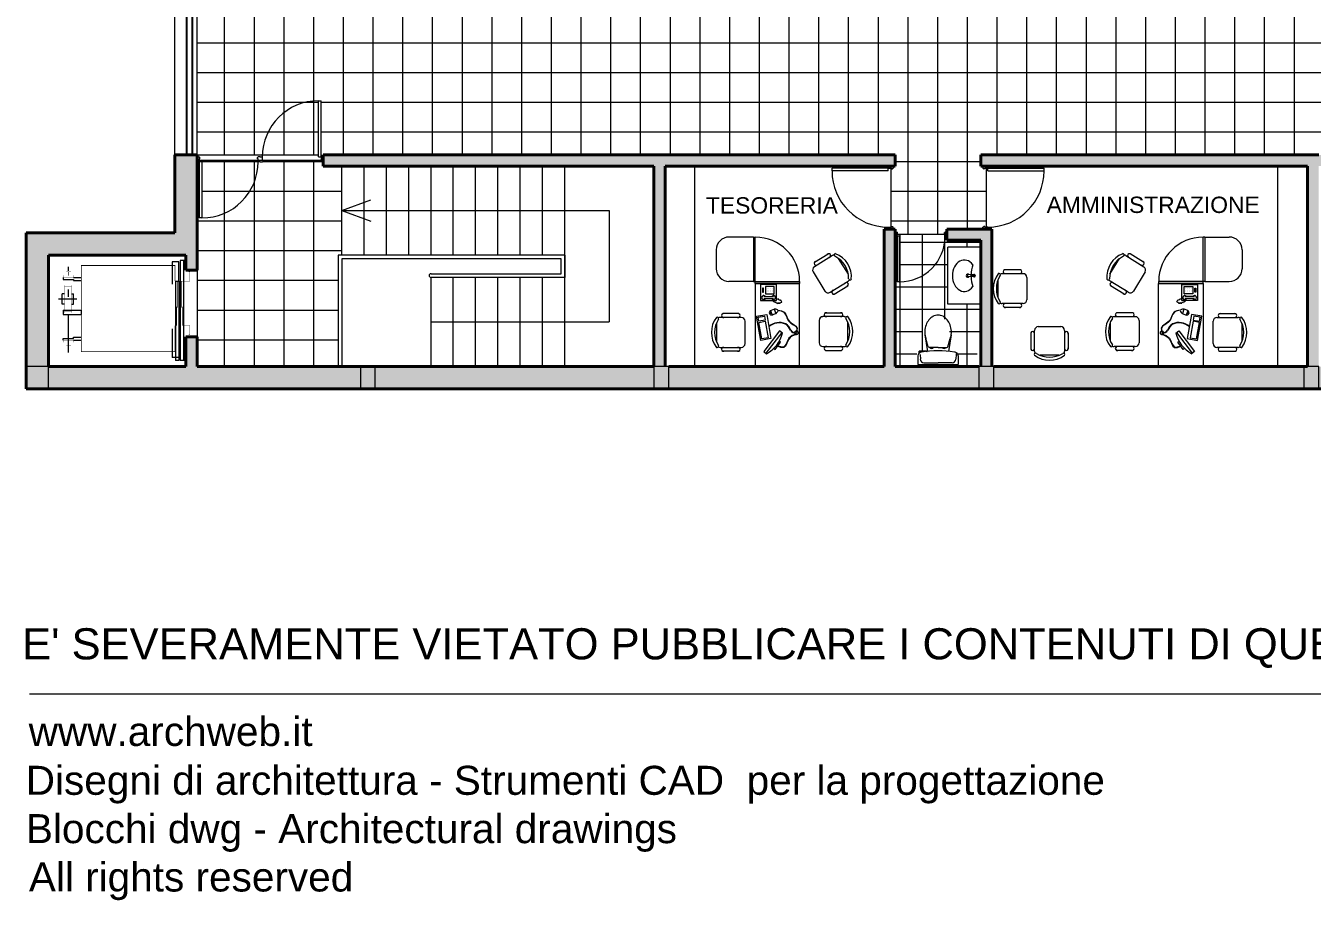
# Model space of a CAD drawing. Header units: millimetres. Extents: x 302.6 to 349.1, y 166.4 to 192.5.
# Drawn here: x 302.72 to 320.04, y 166.41 to 178.19 of the extents above; entities that cross this region are included whole.
import ezdxf

# ---------------------------------------------------------------- set-up
doc = ezdxf.new("R2010")
doc.units = ezdxf.units.MM
doc.linetypes.add('TRATTO-PUNTO', pattern=[1, 0.5, -0.25, 0, -0.25])
for name, color, linetype, lineweight in [('ARREDI attrezzature - furniture', 175, 'Continuous', 9), ('MURATURA sezioni - section wall', 7, 'Continuous', 40), ('PAVIMENTAZIONE - flooring', 250, 'Continuous', 5), ('PILASTRI struttura - structure', 7, 'Continuous', 13), ('PORTE  - doors', 252, 'Continuous', 5), ('PROIEZIONI - projections', 145, 'Continuous', 13), ('PROIEZIONI finissime - fine lines', 251, 'Continuous', 9), ('www.archweb.it - All rights reserved', 2, 'Continuous', 5)]:
    doc.layers.add(name, color=color, linetype=linetype, lineweight=lineweight)
for name, color, linetype in [('MURATURA tratteggi - hatch wall', 253, 'Continuous'), ('SCRITTE - txt', 252, 'Continuous'), ('VETRATE sezioni - windows sections', 171, 'Continuous')]:
    doc.layers.add(name, color=color, linetype=linetype)
doc.styles.get("Standard").update_dxf_attribs({"font": 'arial.ttf'})
pattern_1 = [(90, (94.9972, 11.9578), (-0.4, 2e-17), []), (180, (94.9972, 11.9578), (-5e-17, -0.4), [])]

msp = doc.modelspace()

# ---------------------------------------------------------------- hatches: boundary and pattern name
at = {"layer": 'MURATURA tratteggi - hatch wall'}
h = msp.add_hatch(color=256, dxfattribs=at)
h.dxf.hatch_style = 1
h.paths.add_polyline_path([(303.026, 186.835), (302.726, 186.835), (302.726, 178.747), (303.026, 178.747), (303.026, 179.797), (304.576, 179.797), (304.576, 179.947), (303.026, 179.947), (303.026, 181.947), (306.226, 181.947), (306.226, 182.097), (303.026, 182.097)])
h.paths.add_polyline_path([(304.376, 187.135), (303.026, 187.135), (303.026, 186.835), (304.376, 186.835)])
h.paths.add_polyline_path([(307.226, 187.135), (305.876, 187.135), (305.876, 186.835), (307.226, 186.835)])
h.paths.add_polyline_path([(308.539, 187.135), (307.426, 187.135), (307.426, 186.835), (308.539, 186.835)])
h.paths.add_polyline_path([(307.376, 186.835), (307.226, 186.835), (307.226, 178.747), (307.376, 178.747)])
h.paths.add_polyline_path([(314.576, 182.097), (311.351, 182.097), (311.351, 186.835), (311.201, 186.835), (311.201, 182.097), (308.376, 182.097), (308.376, 181.947), (311.201, 181.947), (311.201, 179.947), (309.651, 179.947), (309.651, 179.797), (311.201, 179.797), (311.201, 178.747), (311.351, 178.747), (311.351, 179.797), (312.901, 179.797), (312.901, 179.947), (311.351, 179.947), (311.351, 181.947), (314.576, 181.947)])
h.paths.add_polyline_path([(306.226, 178.597), (304.576, 178.597), (304.576, 179.097), (304.426, 179.097), (304.426, 178.597), (303.026, 178.597), (303.026, 178.447), (306.226, 178.447)])
h.paths.add_polyline_path([(305.026, 176.447), (304.726, 176.447), (304.726, 175.397), (302.726, 175.397), (302.726, 173.597), (303.026, 173.597), (303.026, 175.097), (304.876, 175.097), (304.876, 174.897), (305.026, 174.897), (305.026, 175.097)])
h.paths.add_polyline_path([(307.226, 173.597), (305.026, 173.597), (305.026, 173.997), (304.876, 173.997), (304.876, 173.597), (303.026, 173.597), (303.026, 173.297), (307.226, 173.297)])
h.paths.add_polyline_path([(314.426, 176.447), (306.726, 176.447), (306.726, 176.297), (311.176, 176.297), (311.176, 173.597), (311.326, 173.597), (311.326, 176.297), (314.426, 176.297)])
h.paths.add_polyline_path([(320.286, 176.447), (320.126, 176.447), (315.576, 176.447), (315.576, 176.297), (319.976, 176.297), (319.976, 173.597), (320.126, 173.597), (320.126, 176.297), (320.286, 176.297)])
h.paths.add_polyline_path([(325.18, 176.447), (321.286, 176.447), (321.286, 176.297), (323.876, 176.297), (323.876, 173.597), (324.076, 173.597), (324.076, 176.297), (325.18, 176.297)])
h.paths.add_polyline_path([(311.176, 173.597), (307.426, 173.597), (307.426, 173.297), (311.176, 173.297)])
h.paths.add_polyline_path([(315.551, 173.597), (314.426, 173.597), (314.426, 175.297), (314.426, 175.447), (314.276, 175.447), (314.276, 173.597), (311.376, 173.597), (311.376, 173.297), (315.551, 173.297)])
h.paths.add_polyline_path([(315.726, 175.447), (315.12, 175.447), (315.12, 175.297), (315.576, 175.297), (315.576, 173.597), (315.726, 173.597)])
h.paths.add_polyline_path([(319.926, 173.597), (315.751, 173.597), (315.751, 173.297), (319.926, 173.297)])
h.paths.add_polyline_path([(323.876, 173.597), (320.126, 173.597), (320.126, 173.297), (323.876, 173.297)])
h.paths.add_polyline_path([(327.676, 173.597), (324.076, 173.597), (324.076, 173.297), (327.676, 173.297)])
h.paths.add_polyline_path([(331.626, 173.597), (327.876, 173.597), (327.876, 173.297), (331.626, 173.297)])
h.paths.add_polyline_path([(336.001, 173.597), (331.826, 173.597), (331.826, 173.297), (336.001, 173.297)])
h.paths.add_polyline_path([(340.376, 173.597), (336.201, 173.597), (336.201, 173.297), (340.376, 173.297)])
h.paths.add_polyline_path([(339.225, 176.447), (332.978, 176.447), (332.978, 176.297), (336.026, 176.297), (336.026, 173.597), (336.176, 173.597), (336.176, 176.297), (339.225, 176.297)])
h.paths.add_polyline_path([(331.776, 176.447), (331.163, 176.447), (331.163, 176.297), (331.626, 176.297), (331.626, 175.447), (331.626, 173.597), (331.776, 173.597), (331.776, 175.297), (333.628, 175.297), (333.628, 175.447), (331.776, 175.447)])
h.paths.add_polyline_path([(311.176, 187.135), (310.039, 187.135), (310.039, 186.835), (311.176, 186.835)])
h.paths.add_polyline_path([(312.714, 187.135), (311.376, 187.135), (311.376, 186.835), (312.714, 186.835)])
h.paths.add_polyline_path([(315.551, 187.135), (314.214, 187.135), (314.214, 186.835), (315.551, 186.835)])
h.paths.add_polyline_path([(317.089, 187.135), (315.751, 187.135), (315.751, 186.835), (317.089, 186.835)])
h.paths.add_polyline_path([(319.926, 187.135), (318.589, 187.135), (318.589, 186.835), (319.926, 186.835)])
h.paths.add_polyline_path([(321.264, 187.135), (320.126, 187.135), (320.126, 186.835), (321.264, 186.835)])
h.paths.add_polyline_path([(323.876, 187.135), (322.764, 187.135), (322.764, 186.835), (323.876, 186.835)])
h.paths.add_polyline_path([(325.126, 187.135), (324.076, 187.135), (324.076, 186.835), (325.126, 186.835)])
h.paths.add_polyline_path([(327.676, 187.135), (326.626, 187.135), (326.626, 186.835), (327.676, 186.835)])
h.paths.add_polyline_path([(329.001, 187.135), (327.876, 187.135), (327.876, 186.835), (329.001, 186.835)])
h.paths.add_polyline_path([(336.001, 187.135), (334.664, 187.135), (334.664, 186.835), (336.001, 186.835)])
h.paths.add_polyline_path([(331.626, 187.135), (330.501, 187.135), (330.501, 186.835), (331.626, 186.835)])
h.paths.add_polyline_path([(333.164, 187.135), (331.826, 187.135), (331.826, 186.835), (333.164, 186.835)])
h.paths.add_polyline_path([(337.539, 187.135), (336.201, 187.135), (336.201, 186.835), (337.539, 186.835)])
h.paths.add_polyline_path([(340.376, 187.135), (339.039, 187.135), (339.039, 186.835), (340.376, 186.835)])
h.paths.add_polyline_path([(341.701, 187.135), (340.576, 187.135), (340.576, 186.835), (341.701, 186.835)])
h.paths.add_polyline_path([(344.326, 187.135), (343.201, 187.135), (343.201, 186.835), (344.326, 186.835)])
h.paths.add_polyline_path([(348.726, 187.135), (344.526, 187.135), (344.526, 186.835), (348.726, 186.835)])
h.paths.add_polyline_path([(349.026, 186.835), (348.726, 186.835), (348.726, 178.747), (349.026, 178.747)])
h.paths.add_polyline_path([(348.726, 178.747), (346.726, 178.747), (346.726, 178.447), (348.726, 178.447)])
h.paths.add_polyline_path([(347.026, 176.447), (346.726, 176.447), (346.726, 174.897), (346.876, 174.897), (346.876, 175.097), (348.726, 175.097), (348.726, 173.597), (349.026, 173.597), (349.026, 175.397), (347.026, 175.397)])
h.paths.add_polyline_path([(348.726, 173.597), (346.876, 173.597), (346.876, 173.997), (346.726, 173.997), (346.726, 173.597), (344.526, 173.597), (344.526, 173.297), (348.726, 173.297)])
h.paths.add_polyline_path([(344.326, 173.597), (340.576, 173.597), (340.576, 173.297), (344.326, 173.297)])
h.paths.add_polyline_path([(340.576, 176.297), (345.026, 176.297), (345.026, 176.447), (340.426, 176.447), (340.426, 175.447), (338.575, 175.447), (338.575, 175.297), (340.426, 175.297), (340.426, 173.597), (340.576, 173.597)])
h.paths.add_polyline_path([(311.176, 178.597), (309.801, 178.597), (309.801, 179.097), (309.651, 179.097), (309.651, 178.597), (308.426, 178.597), (308.426, 178.447), (311.176, 178.447)])
h.paths.add_polyline_path([(314.551, 178.597), (312.901, 178.597), (312.901, 179.097), (312.751, 179.097), (312.751, 178.597), (311.376, 178.597), (311.376, 178.447), (314.551, 178.447)])
h.paths.add_polyline_path([(315.726, 186.835), (315.576, 186.835), (315.576, 178.747), (315.726, 178.747)])
h.paths.add_polyline_path([(322.926, 182.097), (320.101, 182.097), (320.101, 186.835), (319.951, 186.835), (319.951, 182.097), (316.726, 182.097), (316.726, 181.947), (319.951, 181.947), (319.951, 179.947), (318.401, 179.947), (318.401, 179.797), (319.951, 179.797), (319.951, 178.747), (320.101, 178.747), (320.101, 179.797), (321.651, 179.797), (321.651, 179.947), (320.101, 179.947), (320.101, 181.947), (322.926, 181.947)])
h.paths.add_polyline_path([(319.926, 178.597), (318.551, 178.597), (318.551, 179.097), (318.401, 179.097), (318.401, 178.597), (316.751, 178.597), (316.751, 178.447), (319.926, 178.447)])
h.paths.add_polyline_path([(322.876, 178.597), (321.651, 178.597), (321.651, 179.097), (321.501, 179.097), (321.501, 178.597), (320.126, 178.597), (320.126, 178.447), (322.876, 178.447)])
h.paths.add_polyline_path([(324.076, 186.835), (323.926, 186.835), (323.926, 178.747), (324.076, 178.747)])
h.paths.add_polyline_path([(337.375, 175.697), (337.325, 175.697), (337.325, 175.447), (336.176, 175.447), (336.176, 175.397), (337.375, 175.397)], flags=17)
h.paths.add_polyline_path([(337.375, 174.797), (337.325, 174.797), (337.325, 174.547), (336.176, 174.547), (336.176, 174.497), (337.375, 174.497)], flags=17)
h.paths.add_polyline_path([(337.376, 173.897), (337.326, 173.897), (337.326, 173.597), (337.376, 173.597)], flags=17)
h.paths.add_polyline_path([(336.026, 175.447), (334.878, 175.447), (334.878, 175.697), (334.828, 175.697), (334.828, 175.397), (336.026, 175.397)], flags=17)
h.paths.add_polyline_path([(336.026, 174.547), (334.878, 174.547), (334.878, 174.797), (334.828, 174.797), (334.828, 174.497), (336.026, 174.497)], flags=17)
h.paths.add_polyline_path([(334.876, 173.897), (334.826, 173.897), (334.826, 173.597), (334.876, 173.597)], flags=17)
h = msp.add_hatch(color=8, dxfattribs=at)
h.dxf.hatch_style = 1
h.paths.add_polyline_path([(349.026, 173.297), (348.726, 173.297), (348.726, 173.597), (349.026, 173.597)], flags=17)
h.paths.add_polyline_path([(349.026, 173.297), (348.726, 173.297), (348.726, 173.597), (349.026, 173.597)], flags=17)
h.paths.add_polyline_path([(348.726, 186.835), (349.026, 186.835), (349.026, 187.135), (348.726, 187.135)])
h.paths.add_polyline_path([(344.326, 173.297), (344.526, 173.297), (344.526, 173.597), (344.326, 173.597)], flags=17)
h.paths.add_polyline_path([(344.326, 173.297), (344.526, 173.297), (344.526, 173.597), (344.326, 173.597)], flags=17)
h.paths.add_polyline_path([(348.726, 173.297), (349.026, 173.297), (349.026, 173.597), (348.726, 173.597)], flags=17)
h.paths.add_polyline_path([(348.726, 173.297), (349.026, 173.297), (349.026, 173.597), (348.726, 173.597)], flags=17)
h.paths.add_polyline_path([(302.726, 173.297), (303.026, 173.297), (303.026, 173.597), (302.726, 173.597)], flags=17)
h.paths.add_polyline_path([(302.726, 173.297), (303.026, 173.297), (303.026, 173.597), (302.726, 173.597)], flags=17)
h.paths.add_polyline_path([(307.226, 173.297), (307.426, 173.297), (307.426, 173.597), (307.226, 173.597)], flags=17)
h.paths.add_polyline_path([(307.226, 173.297), (307.426, 173.297), (307.426, 173.597), (307.226, 173.597)], flags=17)
h.paths.add_polyline_path([(311.176, 173.297), (311.376, 173.297), (311.376, 173.597), (311.176, 173.597)], flags=17)
h.paths.add_polyline_path([(315.551, 173.297), (315.751, 173.297), (315.751, 173.597), (315.551, 173.597)])
h.paths.add_polyline_path([(311.176, 173.297), (311.376, 173.297), (311.376, 173.597), (311.176, 173.597)], flags=17)
h.paths.add_polyline_path([(319.926, 173.297), (320.126, 173.297), (320.126, 173.597), (319.926, 173.597)])
h.paths.add_polyline_path([(324.076, 173.297), (323.876, 173.297), (323.876, 173.597), (324.076, 173.597)])
h.paths.add_polyline_path([(336.201, 173.297), (336.001, 173.297), (336.001, 173.597), (336.201, 173.597)])
h.paths.add_polyline_path([(340.576, 173.297), (340.376, 173.297), (340.376, 173.597), (340.576, 173.597)])
h.paths.add_polyline_path([(331.826, 173.297), (331.626, 173.297), (331.626, 173.597), (331.826, 173.597)])
h.paths.add_polyline_path([(327.676, 173.297), (327.876, 173.297), (327.876, 173.597), (327.676, 173.597)])
h.paths.add_polyline_path([(324.076, 186.835), (323.876, 186.835), (323.876, 187.135), (324.076, 187.135)])
h.paths.add_polyline_path([(320.126, 186.835), (319.926, 186.835), (319.926, 187.135), (320.126, 187.135)])
h.paths.add_polyline_path([(324.076, 178.447), (323.876, 178.447), (323.876, 178.747), (324.076, 178.747)])
h.paths.add_polyline_path([(320.126, 178.447), (319.926, 178.447), (319.926, 178.747), (320.126, 178.747)])
h.paths.add_polyline_path([(315.751, 186.835), (315.551, 186.835), (315.551, 187.135), (315.751, 187.135)])
h.paths.add_polyline_path([(315.751, 178.447), (315.551, 178.447), (315.551, 178.747), (315.751, 178.747)])
h.paths.add_polyline_path([(303.026, 186.835), (302.726, 186.835), (302.726, 187.135), (303.026, 187.135)])
h.paths.add_polyline_path([(303.026, 178.447), (302.726, 178.447), (302.726, 178.747), (303.026, 178.747)])
h.paths.add_polyline_path([(311.376, 186.835), (311.176, 186.835), (311.176, 187.135), (311.376, 187.135)])
h.paths.add_polyline_path([(307.426, 186.835), (307.226, 186.835), (307.226, 187.135), (307.426, 187.135)])
h.paths.add_polyline_path([(311.376, 178.447), (311.176, 178.447), (311.176, 178.747), (311.376, 178.747)])
h.paths.add_polyline_path([(307.426, 178.447), (307.226, 178.447), (307.226, 178.747), (307.426, 178.747)])
h.paths.add_polyline_path([(327.676, 186.835), (327.876, 186.835), (327.876, 187.135), (327.676, 187.135)])
h.paths.add_polyline_path([(331.626, 186.835), (331.826, 186.835), (331.826, 187.135), (331.626, 187.135)])
h.paths.add_polyline_path([(327.676, 178.447), (327.876, 178.447), (327.876, 178.747), (327.676, 178.747)])
h.paths.add_polyline_path([(331.626, 178.447), (331.826, 178.447), (331.826, 178.747), (331.626, 178.747)])
h.paths.add_polyline_path([(336.001, 186.835), (336.201, 186.835), (336.201, 187.135), (336.001, 187.135)])
h.paths.add_polyline_path([(336.001, 178.447), (336.201, 178.447), (336.201, 178.747), (336.001, 178.747)])
h.paths.add_polyline_path([(348.726, 178.447), (349.026, 178.447), (349.026, 178.747), (348.726, 178.747)])
h.paths.add_polyline_path([(340.376, 186.835), (340.576, 186.835), (340.576, 187.135), (340.376, 187.135)])
h.paths.add_polyline_path([(344.326, 186.835), (344.526, 186.835), (344.526, 187.135), (344.326, 187.135)])
h.paths.add_polyline_path([(340.376, 178.447), (340.576, 178.447), (340.576, 178.747), (340.376, 178.747)])
h.paths.add_polyline_path([(344.326, 178.447), (344.526, 178.447), (344.526, 178.747), (344.326, 178.747)])
h = msp.add_hatch(color=8, dxfattribs=at)
h.dxf.hatch_style = 1
h.paths.add_polyline_path([(344.326, 173.297), (344.526, 173.297), (344.526, 173.597), (344.326, 173.597)])
h.paths.add_polyline_path([(349.026, 173.297), (348.726, 173.297), (348.726, 173.597), (349.026, 173.597)])
h.paths.add_polyline_path([(307.226, 173.297), (307.426, 173.297), (307.426, 173.597), (307.226, 173.597)])
h.paths.add_polyline_path([(311.176, 173.297), (311.376, 173.297), (311.376, 173.597), (311.176, 173.597)])
h.paths.add_polyline_path([(302.726, 173.297), (303.026, 173.297), (303.026, 173.597), (302.726, 173.597)])
at = {"layer": 'PAVIMENTAZIONE - flooring'}
h = msp.add_hatch(dxfattribs=at)
h.set_pattern_fill('_USER', color=256, scale=0.4, angle=90, style=0, double=1, pattern_type=0)
h.set_pattern_definition(pattern_1)
h.paths.add_polyline_path([(323.949, 178.447), (305.026, 178.447), (305.026, 176.447), (305.905, 176.447, -0.403471), (306.66, 177.175), (306.698, 177.175), (306.698, 176.447), (323.949, 176.447)])
h.paths.add_polyline_path([(306.66, 177.175, 0.403471), (305.905, 176.447), (306.66, 176.447)], flags=17)
h = msp.add_hatch(dxfattribs=at)
h.set_pattern_fill('_USER', color=256, scale=0.4, angle=90, style=0, double=1, pattern_type=0)
h.set_pattern_definition(pattern_1)
h.paths.add_polyline_path([(305.848, 176.354), (305.848, 176.372), (305.055, 176.372), (305.055, 176.354), (305.092, 176.354), (305.092, 175.598, 0.414214)])
h.paths.add_polyline_path([(306.976, 176.297), (306.726, 176.297), (306.726, 176.354), (306.698, 176.354), (306.689, 176.363), (306.689, 176.372), (305.914, 176.372), (305.914, 176.363), (305.905, 176.354), (305.876, 176.354), (305.848, 176.354, -0.414214), (305.092, 175.598), (305.055, 175.598), (305.055, 176.354), (305.026, 176.354), (305.026, 175.097), (305.026, 174.897), (305.026, 173.997), (305.026, 173.597), (306.926, 173.597), (306.926, 175.097), (306.976, 175.097)])
h = msp.add_hatch(dxfattribs=at)
h.set_pattern_fill('_USER', color=256, scale=0.4, angle=90, style=0, double=1, pattern_type=0)
h.set_pattern_definition(pattern_1)
h.paths.add_polyline_path([(315.647, 176.269), (315.63, 176.269), (315.63, 176.26), (315.616, 176.26), (315.606, 176.269), (315.606, 176.297), (315.576, 176.297), (315.576, 176.447), (314.426, 176.447), (314.426, 176.297), (314.396, 176.297), (314.396, 176.269), (314.387, 176.26), (314.373, 176.26), (314.373, 176.269), (314.365, 176.269), (314.365, 175.476), (314.373, 175.476), (314.373, 175.485), (314.387, 175.485), (314.396, 175.476), (314.396, 175.447), (314.426, 175.447), (314.426, 175.408), (314.45, 175.408), (314.457, 175.401), (314.457, 175.389), (314.45, 175.389), (314.45, 175.38), (315.097, 175.38), (315.097, 175.389), (315.09, 175.389), (315.09, 175.401), (315.097, 175.408), (315.12, 175.408), (315.12, 175.447), (315.606, 175.447), (315.606, 175.476), (315.616, 175.485), (315.63, 175.485), (315.63, 175.476), (315.647, 175.476)])
h = msp.add_hatch(dxfattribs=at)
h.set_pattern_fill('_USER', color=256, scale=0.3, angle=90, style=0, double=1, pattern_type=0)
h.set_pattern_definition([(270, (295.59227, 275.76974), (0.3, -2e-17), []), (7e-15, (295.59227, 275.76974), (4e-17, 0.3), [])])
h.paths.add_polyline_path([(314.426, 173.597), (315.526, 173.597), (315.526, 173.947), (315.576, 173.947), (315.576, 174.437), (315.133, 174.437), (315.133, 175.203), (315.576, 175.203), (315.576, 175.297), (315.12, 175.297), (315.12, 175.354), (315.097, 175.354, -0.414214), (314.48, 174.737), (314.45, 174.737), (314.45, 175.354), (314.426, 175.354), (314.426, 175.297)])
h.paths.add_polyline_path([(314.909, 174.273, -0.114706), (314.976, 174.288, -0.114706), (315.044, 174.273, -0.110468), (315.099, 174.225, -0.091357), (315.137, 174.157, -0.083251), (315.156, 174.073, -0.069464), (315.149, 174.004), (315.118, 173.801, -0.013532), (315.196, 173.791, -0.414361), (315.249, 173.739), (315.249, 173.623), (314.704, 173.623), (314.704, 173.739, -0.294145), (314.735, 173.787), (314.723, 173.787), (314.723, 173.803), (314.819, 173.803, 0.026908), (314.824, 173.801, -0.001904), (314.835, 173.802), (314.805, 173.997, -0.077173), (314.796, 174.073, -0.083251), (314.815, 174.157, -0.091357), (314.854, 174.225, -0.110468)], flags=16)
h.paths.add_polyline_path([(315.107, 173.862, 0.000145), (315.107, 173.862, 7656.146093), (315.107, 173.862, 0.000055), (315.107, 173.862, 0.000181), (315.107, 173.862, 4010.365613)], flags=0)
h.paths.add_polyline_path([(314.858, 173.853), (314.976, 173.853), (315.081, 173.853, -0.611278), (315.032, 173.853), (314.976, 173.853), (314.916, 173.853, -0.611278), (314.867, 173.853), (314.858, 173.853, -0.298545), (314.845, 173.862, 0.298545)], flags=0)
h.paths.add_polyline_path([(314.48, 174.737, 0.414214), (315.097, 175.354), (315.097, 175.38), (314.45, 175.38), (314.45, 175.354), (314.48, 175.354)])

# ---------------------------------------------------------------- linework, layer by layer
at = {"layer": 'ARREDI attrezzature - furniture', "linetype": 'Continuous', "ltscale": 0.8}
for p, q in [((311.726, 173.597), (311.726, 176.297)), ((319.576, 173.597), (319.576, 176.297)), ((312.515, 175.34), (312.187, 175.34)), ((312.515, 175.34), (312.515, 174.743)), ((312.515, 175.34), (312.541, 175.34)), ((312.541, 174.743), (312.541, 175.34)), ((318.569, 174.743), (318.569, 175.34)), ((318.594, 175.34), (318.569, 175.34)), ((318.594, 175.34), (318.922, 175.34)), ((318.594, 175.34), (318.594, 174.743)), ((312.016, 175.17), (312.016, 174.914)), ((313.34, 175.003), (313.523, 175.116)), ((317.769, 175.003), (317.587, 175.116)), ((319.093, 175.17), (319.093, 174.914)), ((313.58, 175.091), (313.336, 174.941)), ((313.794, 174.839), (313.663, 175.052)), ((317.315, 174.839), (317.446, 175.052)), ((317.529, 175.091), (317.773, 174.941)), ((313.32, 174.872), (313.478, 174.614)), ((315.811, 174.521), (315.811, 174.771)), ((315.861, 174.848), (316.147, 174.848)), ((316.111, 174.899), (315.897, 174.899)), ((316.198, 174.797), (316.198, 174.495)), ((317.789, 174.872), (317.631, 174.614)), ((312.515, 174.743), (312.187, 174.743)), ((312.515, 174.743), (312.541, 174.743)), ((312.541, 174.743), (313.138, 174.743)), ((312.541, 174.717), (312.541, 174.743)), ((312.541, 174.717), (313.138, 174.717)), ((313.138, 174.717), (312.541, 174.717)), ((312.541, 174.717), (312.541, 173.597)), ((312.826, 174.703), (312.613, 174.703)), ((312.613, 174.703), (312.613, 174.488)), ((312.65, 174.651), (312.637, 174.651)), ((312.637, 174.651), (312.637, 174.598)), ((312.637, 174.598), (312.65, 174.598)), ((312.65, 174.598), (312.65, 174.651)), ((312.793, 174.676), (312.678, 174.676)), ((312.678, 174.676), (312.678, 174.577)), ((312.678, 174.577), (312.793, 174.577)), ((312.699, 174.651), (312.699, 174.651)), ((312.699, 174.626), (312.699, 174.626)), ((312.699, 174.602), (312.699, 174.602)), ((312.724, 174.651), (312.724, 174.651)), ((312.724, 174.626), (312.724, 174.626)), ((312.724, 174.602), (312.724, 174.602)), ((312.748, 174.651), (312.748, 174.651)), ((312.748, 174.626), (312.748, 174.626)), ((312.748, 174.602), (312.748, 174.602)), ((312.773, 174.651), (312.773, 174.651)), ((312.773, 174.626), (312.773, 174.626)), ((312.773, 174.602), (312.773, 174.602)), ((312.793, 174.577), (312.793, 174.676)), ((312.826, 174.488), (312.826, 174.703)), ((313.138, 174.743), (313.138, 174.717)), ((313.138, 173.597), (313.138, 174.717)), ((313.548, 174.597), (313.791, 174.747)), ((313.604, 174.573), (313.787, 174.685)), ((317.562, 174.597), (317.318, 174.747)), ((317.505, 174.573), (317.322, 174.685)), ((318.569, 174.743), (317.971, 174.743)), ((317.971, 174.743), (317.971, 174.717)), ((318.569, 174.717), (317.971, 174.717)), ((317.971, 174.717), (318.569, 174.717)), ((317.971, 173.597), (317.971, 174.717)), ((318.283, 174.488), (318.283, 174.703)), ((318.283, 174.703), (318.496, 174.703)), ((318.316, 174.577), (318.316, 174.676)), ((318.316, 174.676), (318.431, 174.676)), ((318.431, 174.577), (318.316, 174.577)), ((318.336, 174.651), (318.336, 174.651)), ((318.336, 174.626), (318.336, 174.626)), ((318.336, 174.602), (318.336, 174.602)), ((318.361, 174.651), (318.361, 174.651)), ((318.361, 174.626), (318.361, 174.626)), ((318.361, 174.602), (318.361, 174.602)), ((318.386, 174.651), (318.386, 174.651)), ((318.386, 174.626), (318.386, 174.626)), ((318.386, 174.602), (318.386, 174.602)), ((318.41, 174.651), (318.41, 174.651)), ((318.41, 174.626), (318.41, 174.626)), ((318.41, 174.602), (318.41, 174.602)), ((318.431, 174.676), (318.431, 174.577)), ((318.459, 174.598), (318.459, 174.651)), ((318.459, 174.651), (318.472, 174.651)), ((318.472, 174.598), (318.459, 174.598)), ((318.472, 174.651), (318.472, 174.598)), ((318.496, 174.703), (318.496, 174.488)), ((318.594, 174.743), (318.569, 174.743)), ((318.569, 174.717), (318.569, 174.743)), ((318.569, 174.717), (318.569, 173.597)), ((318.594, 174.743), (318.922, 174.743)), ((312.613, 174.488), (312.826, 174.488)), ((312.654, 174.538), (312.786, 174.538)), ((312.654, 174.512), (312.786, 174.512)), ((312.778, 174.485), (312.784, 174.47)), ((312.789, 174.48), (312.794, 174.464)), ((312.799, 174.475), (312.805, 174.459)), ((312.81, 174.47), (312.815, 174.454)), ((312.812, 174.516), (312.841, 174.506)), ((312.82, 174.464), (312.826, 174.449)), ((312.831, 174.459), (312.836, 174.443)), ((312.841, 174.459), (312.847, 174.443)), ((312.847, 174.512), (312.852, 174.496)), ((312.852, 174.459), (312.857, 174.443)), ((312.857, 174.506), (312.862, 174.491)), ((312.862, 174.459), (312.868, 174.443)), ((312.868, 174.501), (312.873, 174.485)), ((312.873, 174.464), (312.878, 174.449)), ((312.878, 174.496), (312.883, 174.48)), ((312.883, 174.47), (312.889, 174.454)), ((312.891, 174.482), (312.896, 174.466)), ((316.147, 174.444), (315.861, 174.444)), ((318.218, 174.482), (318.213, 174.466)), ((318.226, 174.47), (318.22, 174.454)), ((318.231, 174.496), (318.226, 174.48)), ((318.236, 174.464), (318.231, 174.449)), ((318.241, 174.501), (318.236, 174.485)), ((318.247, 174.459), (318.241, 174.443)), ((318.252, 174.506), (318.247, 174.491)), ((318.257, 174.459), (318.252, 174.443)), ((318.262, 174.512), (318.257, 174.496)), ((318.268, 174.459), (318.262, 174.443)), ((318.298, 174.516), (318.268, 174.506)), ((318.278, 174.459), (318.273, 174.443)), ((318.496, 174.488), (318.283, 174.488)), ((318.289, 174.464), (318.283, 174.449)), ((318.299, 174.47), (318.294, 174.454)), ((318.31, 174.475), (318.304, 174.459)), ((318.32, 174.48), (318.315, 174.464)), ((318.455, 174.538), (318.323, 174.538)), ((318.455, 174.512), (318.323, 174.512)), ((318.331, 174.485), (318.325, 174.47)), ((312.353, 174.259), (312.068, 174.259)), ((312.318, 174.309), (312.103, 174.309)), ((312.558, 174.274), (312.695, 174.298)), ((312.615, 173.949), (312.558, 174.274)), ((312.578, 174.26), (312.663, 174.275)), ((312.587, 174.208), (312.578, 174.26)), ((312.663, 174.275), (312.672, 174.223)), ((312.695, 174.298), (312.752, 173.973)), ((312.745, 174.352), (312.794, 174.37)), ((312.745, 174.352), (312.768, 174.291)), ((312.816, 174.309), (312.768, 174.291)), ((312.797, 174.371), (312.819, 174.31)), ((313.738, 174.269), (313.452, 174.269)), ((313.488, 174.32), (313.702, 174.32)), ((316.111, 174.394), (315.897, 174.394)), ((317.371, 174.269), (317.657, 174.269)), ((317.621, 174.32), (317.407, 174.32)), ((318.312, 174.371), (318.29, 174.31)), ((318.293, 174.309), (318.341, 174.291)), ((318.364, 174.352), (318.315, 174.37)), ((318.364, 174.352), (318.341, 174.291)), ((318.415, 174.298), (318.357, 173.973)), ((318.552, 174.274), (318.415, 174.298)), ((318.446, 174.275), (318.437, 174.223)), ((318.531, 174.26), (318.446, 174.275)), ((318.494, 173.949), (318.552, 174.274)), ((318.522, 174.208), (318.531, 174.26)), ((318.756, 174.259), (319.041, 174.259)), ((318.791, 174.309), (319.006, 174.309)), ((312.017, 174.182), (312.017, 173.932)), ((312.404, 173.905), (312.404, 174.208)), ((312.672, 174.223), (312.587, 174.208)), ((312.59, 174.191), (312.675, 174.206)), ((312.629, 173.969), (312.59, 174.191)), ((312.868, 174.077), (312.656, 173.799)), ((312.675, 174.206), (312.715, 173.984)), ((312.907, 174.048), (312.868, 174.077)), ((313.402, 174.218), (313.402, 173.916)), ((313.788, 173.942), (313.788, 174.192)), ((316.3, 173.798), (316.3, 174.084)), ((316.351, 174.134), (316.653, 174.134)), ((316.704, 174.084), (316.704, 173.798)), ((317.321, 173.942), (317.321, 174.192)), ((317.707, 174.218), (317.707, 173.916)), ((318.202, 174.048), (318.241, 174.077)), ((318.241, 174.077), (318.453, 173.799)), ((318.434, 174.206), (318.394, 173.984)), ((318.519, 174.191), (318.434, 174.206)), ((318.437, 174.223), (318.522, 174.208)), ((318.48, 173.969), (318.519, 174.191)), ((318.705, 173.905), (318.705, 174.208)), ((319.092, 174.182), (319.092, 173.932)), ((312.752, 173.973), (312.615, 173.949)), ((312.715, 173.984), (312.629, 173.969)), ((312.898, 174.055), (312.685, 173.777)), ((312.807, 173.826), (312.882, 173.924)), ((312.882, 173.924), (312.864, 173.938)), ((316.249, 174.048), (316.249, 173.834)), ((316.754, 174.048), (316.754, 173.834)), ((318.212, 174.055), (318.424, 173.777)), ((318.227, 173.924), (318.245, 173.938)), ((318.302, 173.826), (318.227, 173.924)), ((318.357, 173.973), (318.494, 173.949)), ((318.394, 173.984), (318.48, 173.969)), ((312.068, 173.855), (312.353, 173.855)), ((312.318, 173.804), (312.103, 173.804)), ((312.656, 173.799), (312.656, 173.799)), ((312.656, 173.799), (312.694, 173.77)), ((312.789, 173.84), (312.807, 173.826)), ((313.452, 173.865), (313.738, 173.865)), ((313.488, 173.815), (313.702, 173.815)), ((316.627, 173.748), (316.377, 173.748)), ((317.657, 173.865), (317.371, 173.865)), ((317.621, 173.815), (317.407, 173.815)), ((318.32, 173.84), (318.302, 173.826)), ((318.453, 173.799), (318.415, 173.77)), ((318.453, 173.799), (318.453, 173.799)), ((319.041, 173.855), (318.756, 173.855)), ((318.791, 173.804), (319.006, 173.804)), ((312.541, 173.597), (313.138, 173.597)), ((318.569, 173.597), (317.971, 173.597))]:
    msp.add_line(p, q, dxfattribs=at)
at = {"layer": 'ARREDI attrezzature - furniture'}
for p, q in [((315.133, 174.437), (315.133, 175.203)), ((315.576, 175.203), (315.133, 175.203)), ((315.485, 174.837), (315.401, 174.83)), ((315.484, 174.803), (315.401, 174.81)), ((315.576, 174.437), (315.133, 174.437)), ((314.729, 173.739), (314.729, 173.623)), ((314.76, 173.76), (314.763, 173.694)), ((315.243, 173.76), (315.24, 173.694)), ((315.274, 173.739), (315.274, 173.623)), ((314.729, 173.623), (315.274, 173.623)), ((314.812, 173.647), (315.001, 173.647)), ((315.19, 173.647), (315.001, 173.647))]:
    msp.add_line(p, q, dxfattribs=at)
at = {"layer": 'ARREDI attrezzature - furniture', "linetype": 'Continuous'}
for p, q in [((314.825, 174.025), (314.86, 173.8)), ((314.87, 173.862), (314.838, 173.976)), ((315.133, 173.862), (315.164, 173.976)), ((315.177, 174.025), (315.142, 173.799)), ((314.748, 173.787), (314.748, 173.803)), ((314.844, 173.803), (314.748, 173.803)), ((314.76, 173.787), (314.748, 173.787)), ((315.001, 173.853), (314.883, 173.853)), ((315.001, 173.853), (315.12, 173.853)), ((315.029, 173.808), (315.001, 173.808))]:
    msp.add_line(p, q, dxfattribs=at)
at = {"layer": 'ARREDI attrezzature - furniture'}
msp.add_lwpolyline([(315.47, 174.818), (315.444, 174.818), (315.444, 174.823), (315.47, 174.823)], dxfattribs=at)
for radius in [0.0153, 0.00893]:
    msp.add_circle((315.485, 174.82), radius, dxfattribs=at)
at = {"layer": 'ARREDI attrezzature - furniture', "linetype": 'Continuous', "ltscale": 0.8}
for centre, radius, start, end in [((312.187, 175.17), 0.171, 90, 180), ((312.541, 174.743), 0.597, 0, 90), ((318.569, 174.743), 0.597, 90, 180), ((318.922, 175.17), 0.171, 0, 90), ((313.529, 175.09), 0.0263, 285.3228, 137.8432), ((313.606, 175.048), 0.0504, 93.9986, 121.583), ((313.621, 175.099), 0.0184, 84.893, 243.6104), ((313.499, 174.804), 0.336, 354.7131, 68.4529), ((317.61, 174.804), 0.336, 111.5471, 185.2869), ((317.488, 175.099), 0.0184, 296.3896, 95.107), ((317.503, 175.048), 0.0504, 58.417, 86.0014), ((317.58, 175.09), 0.0263, 42.1568, 254.6772), ((313.363, 174.898), 0.0504, 121.583, 211.583), ((313.359, 174.986), 0.0263, 105.3228, 317.8432), ((313.468, 174.785), 0.33, 359.1588, 64.0073), ((317.641, 174.785), 0.33, 115.9927, 180.8412), ((317.75, 174.986), 0.0263, 222.1568, 74.6772), ((317.746, 174.898), 0.0504, 328.417, 58.417), ((312.187, 174.914), 0.171, 180, 270), ((313.765, 174.79), 0.0504, 301.583, 329.1675), ((313.817, 174.78), 0.0184, 179.5556, 338.2731), ((316.08, 174.646), 0.336, 143.1301, 216.8699), ((316.116, 174.646), 0.33, 147.5758, 212.4242), ((315.822, 174.833), 0.0184, 327.9726, 126.6901), ((315.861, 174.797), 0.0504, 90, 117.5844), ((315.904, 174.874), 0.0263, 73.7398, 286.2602), ((316.104, 174.874), 0.0263, 253.7398, 106.2602), ((316.147, 174.797), 0.0504, 0, 90), ((317.292, 174.78), 0.0184, 201.7269, 0.4444), ((317.344, 174.79), 0.0504, 210.8325, 238.417), ((318.922, 174.914), 0.171, 270, 0), ((313.521, 174.64), 0.0504, 211.583, 301.583), ((313.597, 174.598), 0.0263, 105.3228, 317.8432), ((313.768, 174.703), 0.0263, 285.3228, 137.8432), ((317.342, 174.703), 0.0263, 42.1568, 254.6772), ((317.512, 174.598), 0.0263, 222.1568, 74.6772), ((317.588, 174.64), 0.0504, 238.417, 328.417), ((312.654, 174.525), 0.0275, 28.4915, 331.5085), ((312.786, 174.525), 0.0275, 208.4915, 151.5085), ((315.822, 174.459), 0.0184, 233.3099, 32.0274), ((315.861, 174.495), 0.0504, 242.4156, 270), ((315.904, 174.419), 0.0263, 73.7398, 286.2602), ((316.104, 174.419), 0.0263, 253.7398, 106.2602), ((316.147, 174.495), 0.0504, 270, 0), ((318.323, 174.525), 0.0275, 28.4915, 331.5085), ((318.455, 174.525), 0.0275, 208.4915, 151.5085), ((312.286, 174.057), 0.336, 143.1301, 216.8699), ((312.323, 174.057), 0.33, 147.5758, 212.4242), ((312.028, 174.244), 0.0184, 327.9726, 126.6901), ((312.068, 174.208), 0.0504, 90, 117.5844), ((312.111, 174.284), 0.0263, 73.7398, 286.2602), ((312.31, 174.284), 0.0263, 253.7398, 106.2602), ((312.353, 174.208), 0.0504, 0, 90), ((312.763, 174.324), 0.0333, 122.6135, 277.5564), ((312.801, 174.351), 0.02, 89.6902, 110.085), ((312.8, 174.259), 0.112, 73.3926, 89.6902), ((312.809, 174.328), 0.02, 290.085, 310.4798), ((312.749, 174.398), 0.112, 310.4798, 326.7774), ((312.827, 174.348), 0.02, 326.7774, 73.3926), ((313.452, 174.218), 0.0504, 90, 180), ((313.495, 174.295), 0.0263, 73.7398, 286.2602), ((313.695, 174.295), 0.0263, 253.7398, 106.2602), ((313.738, 174.218), 0.0504, 62.4156, 90), ((313.777, 174.254), 0.0184, 53.3099, 212.0274), ((313.483, 174.067), 0.33, 327.5758, 32.4242), ((313.519, 174.067), 0.336, 323.1301, 36.8699), ((317.59, 174.067), 0.336, 143.1301, 216.8699), ((317.626, 174.067), 0.33, 147.5758, 212.4242), ((317.332, 174.254), 0.0184, 327.9726, 126.6901), ((317.371, 174.218), 0.0504, 90, 117.5844), ((317.414, 174.295), 0.0263, 73.7398, 286.2602), ((317.614, 174.295), 0.0263, 253.7398, 106.2602), ((317.657, 174.218), 0.0504, 0, 90), ((318.282, 174.348), 0.02, 106.6074, 213.2226), ((318.36, 174.398), 0.112, 213.2226, 229.5202), ((318.309, 174.259), 0.112, 90.3098, 106.6074), ((318.3, 174.328), 0.02, 229.5202, 249.915), ((318.308, 174.351), 0.02, 69.915, 90.3098), ((318.346, 174.324), 0.0333, 262.4436, 57.3865), ((318.756, 174.208), 0.0504, 90, 180), ((318.799, 174.284), 0.0263, 73.7398, 286.2602), ((318.998, 174.284), 0.0263, 253.7398, 106.2602), ((319.041, 174.208), 0.0504, 62.4156, 90), ((319.081, 174.244), 0.0184, 53.3099, 212.0274), ((318.786, 174.057), 0.33, 327.5758, 32.4242), ((318.823, 174.057), 0.336, 323.1301, 36.8699), ((312.867, 173.971), 0.219, 67.4787, 131.2329), ((312.867, 173.971), 0.214, 67.4787, 132.0499), ((312.862, 174.031), 0.162, 19.7555, 57.941), ((312.862, 174.031), 0.167, 19.7555, 57.941), ((313.082, 174.122), 0.0763, 208.345, 279.8298), ((313.082, 174.122), 0.0713, 208.345, 279.8298), ((313.094, 174.051), 0.025, 88.2757, 179.7294), ((313.094, 174.051), 0.025, 246.2504, 81.3148), ((313.093, 174.062), 0.0015, 163.0254, 343.0254), ((316.274, 174.041), 0.0263, 343.7398, 196.2602), ((316.351, 174.084), 0.0504, 90, 180), ((316.653, 174.084), 0.0504, 0, 90), ((316.729, 174.041), 0.0263, 343.7398, 196.2602), ((318.015, 174.051), 0.025, 98.6852, 293.7496), ((318.027, 174.122), 0.0763, 260.1702, 331.655), ((318.015, 174.051), 0.025, 0.2706, 91.7243), ((318.027, 174.122), 0.0713, 260.1702, 331.655), ((318.017, 174.062), 0.0015, 196.9746, 16.9746), ((318.247, 174.031), 0.167, 122.059, 160.2445), ((318.247, 174.031), 0.162, 122.059, 160.2445), ((318.242, 173.971), 0.219, 48.7671, 112.5213), ((318.242, 173.971), 0.214, 47.9501, 112.5213), ((312.353, 173.905), 0.0504, 270, 0), ((312.49, 174.146), 0.428, 298.4039, 346.7081), ((313.094, 174.051), 0.025, 191.643, 231.4731), ((313.092, 174.034), 0.00256, 302.1468, 97.2801), ((313.095, 174.049), 0.0025, 279.8298, 99.8298), ((313.452, 173.916), 0.0504, 180, 270), ((313.777, 173.88), 0.0184, 147.9726, 306.6901), ((317.332, 173.88), 0.0184, 233.3099, 32.0274), ((317.657, 173.916), 0.0504, 270, 0), ((318.014, 174.049), 0.0025, 80.1702, 260.1702), ((318.017, 174.034), 0.00256, 82.7199, 237.8532), ((318.015, 174.051), 0.025, 308.5269, 348.357), ((318.619, 174.146), 0.428, 193.2919, 241.5961), ((318.756, 173.905), 0.0504, 180, 270), ((312.028, 173.87), 0.0184, 233.3099, 32.0274), ((312.068, 173.905), 0.0504, 242.4156, 270), ((312.111, 173.829), 0.0263, 73.7398, 286.2602), ((312.31, 173.829), 0.0263, 253.7398, 106.2602), ((313.495, 173.84), 0.0263, 73.7398, 286.2602), ((313.695, 173.84), 0.0263, 253.7398, 106.2602), ((313.738, 173.916), 0.0504, 270, 297.5844), ((316.274, 173.841), 0.0263, 163.7398, 16.2602), ((316.315, 173.759), 0.0184, 57.9726, 216.6901), ((316.351, 173.798), 0.0504, 180, 207.5844), ((316.502, 174.017), 0.336, 233.1301, 306.8699), ((316.502, 174.053), 0.33, 237.5758, 302.4242), ((316.689, 173.759), 0.0184, 323.3099, 122.0274), ((316.653, 173.798), 0.0504, 332.4156, 0), ((316.729, 173.841), 0.0263, 163.7398, 16.2602), ((317.371, 173.916), 0.0504, 242.4156, 270), ((317.414, 173.84), 0.0263, 73.7398, 286.2602), ((317.614, 173.84), 0.0263, 253.7398, 106.2602), ((318.799, 173.829), 0.0263, 73.7398, 286.2602), ((318.998, 173.829), 0.0263, 253.7398, 106.2602), ((319.041, 173.905), 0.0504, 270, 297.5844), ((319.081, 173.87), 0.0184, 147.9726, 306.6901)]:
    msp.add_arc(centre, radius, start, end, dxfattribs=at)
at = {"layer": 'ARREDI attrezzature - furniture'}
for centre, radius, start, end in [((315.909, 174.82), 0.464, 161.5335, 178.3001), ((315.291, 174.839), 0.219, 35.7818, 36.8749), ((315.402, 174.82), 0.0223, 32.0352, 327.9994), ((315.401, 174.82), 0.0102, 90.005, 270.005), ((315.909, 174.82), 0.464, 181.7096, 198.476), ((315.486, 174.82), 0.0171, 262.9753, 94.6327), ((314.917, 173.866), 0.0271, 207.1269, 332.8731), ((315.082, 173.866), 0.0271, 207.1269, 332.8731), ((314.812, 173.697), 0.0495, 182.7262, 270), ((315.19, 173.697), 0.0495, 270, 357.2738)]:
    msp.add_arc(centre, radius, start, end, dxfattribs=at)
at = {"layer": 'ARREDI attrezzature - furniture', "linetype": 'Continuous'}
for centre, radius, start, end in [((315.012, 174.127), 0.165, 118.3592, 143.5744), ((315.001, 174.135), 0.154, 90, 116.1744), ((315.001, 174.135), 0.154, 63.8256, 90), ((314.991, 174.127), 0.165, 36.4256, 61.6408), ((315.081, 174.059), 0.26, 157.7163, 176.7523), ((315.072, 174.062), 0.251, 177.3705, 196.7395), ((315.045, 174.086), 0.217, 139.8777, 160.7571), ((314.958, 174.086), 0.217, 19.2429, 40.1223), ((314.922, 174.059), 0.26, 3.2477, 22.2837), ((314.93, 174.064), 0.252, 342.6858, 2.0293), ((315.005, 174.056), 0.185, 200.8907, 205.426), ((314.997, 174.056), 0.185, 334.574, 339.1093), ((314.782, 173.739), 0.0529, 94.9414, 180), ((315, 172.352), 1.457, 81.2634, 98.7874), ((314.87, 173.851), 0.0548, 241.1139, 252.3217), ((314.883, 173.867), 0.0136, 203.4398, 270), ((315.12, 173.867), 0.0136, 270, 336.5602), ((315.221, 173.739), 0.0529, 0, 90.0288)]:
    msp.add_arc(centre, radius, start, end, dxfattribs=at)
at = {"layer": 'ARREDI attrezzature - furniture'}
msp.add_ellipse((315.354, 174.82), major_axis=(0, -0.212), ratio=0.749975, start_param=2.333981, end_param=7.090848, dxfattribs=at)
at = {"layer": 'ARREDI attrezzature - furniture', "linetype": 'Continuous', "ltscale": 0.8, "extrusion": (0, 0, -1)}
msp.add_ellipse((312.744, 174.317), major_axis=(0.0122, 0.0045), ratio=0.484801, start_param=3.141593, end_param=9.424778, dxfattribs=at)
at = {"layer": 'ARREDI attrezzature - furniture', "linetype": 'Continuous', "ltscale": 0.8}
msp.add_ellipse((318.365, 174.317), major_axis=(0.0122, -0.0045), ratio=0.484801, dxfattribs=at)
for points in [[(312.845, 174.354), (312.926, 174.328), (312.988, 174.214), (313.035, 174.173), (313.099, 174.116), (313.091, 174.063)], [(318.264, 174.354), (318.183, 174.328), (318.121, 174.214), (318.074, 174.173), (318.01, 174.116), (318.018, 174.063)], [(313.091, 174.036), (312.993, 173.977), (312.923, 173.86), (312.844, 173.875)], [(318.018, 174.036), (318.116, 173.977), (318.186, 173.86), (318.265, 173.875)]]:
    msp.add_spline(points, degree=3, dxfattribs=at)
for points, knots in [([(312.846, 174.357), (312.878, 174.352), (312.911, 174.347), (312.953, 174.306), (312.963, 174.271), (312.988, 174.215), (313.006, 174.196), (313.055, 174.163), (313.089, 174.148), (313.107, 174.105), (313.101, 174.083), (313.094, 174.062)], [0, 0, 0, 0, 0.0898766, 0.0898766, 0.1845551, 0.1845551, 0.2700311, 0.2700311, 0.3555071, 0.3555071, 0.4162577, 0.4162577, 0.4162577, 0.4162577]), ([(318.263, 174.357), (318.231, 174.352), (318.198, 174.347), (318.156, 174.306), (318.146, 174.271), (318.121, 174.215), (318.103, 174.196), (318.054, 174.163), (318.021, 174.148), (318.002, 174.105), (318.009, 174.083), (318.015, 174.062)], [0, 0, 0, 0, 0.0898766, 0.0898766, 0.1845551, 0.1845551, 0.2700311, 0.2700311, 0.3555071, 0.3555071, 0.4162577, 0.4162577, 0.4162577, 0.4162577]), ([(313.093, 174.032), (313.052, 174.017), (313.013, 174.002), (312.969, 173.926), (312.961, 173.866), (312.901, 173.847), (312.871, 173.859), (312.842, 173.871)], [0, 0, 0, 0, 0.1263052, 0.1263052, 0.2526104, 0.2526104, 0.3315435, 0.3315435, 0.3315435, 0.3315435]), ([(318.016, 174.032), (318.057, 174.017), (318.096, 174.002), (318.14, 173.926), (318.149, 173.866), (318.208, 173.847), (318.238, 173.859), (318.268, 173.871)], [0, 0, 0, 0, 0.1263052, 0.1263052, 0.2526104, 0.2526104, 0.3315435, 0.3315435, 0.3315435, 0.3315435])]:
    msp.add_open_spline(points, degree=3, knots=knots, dxfattribs=at)
at = {"layer": 'MURATURA sezioni - section wall'}
for p, q in [((304.726, 175.397), (304.726, 176.447)), ((305.026, 176.447), (304.726, 176.447)), ((305.026, 175.097), (305.026, 176.447)), ((306.726, 176.447), (306.726, 176.297)), ((314.426, 176.447), (306.726, 176.447)), ((314.426, 176.297), (314.426, 176.447)), ((315.576, 176.297), (315.576, 176.447)), ((315.576, 176.447), (320.126, 176.447)), ((311.176, 176.297), (306.726, 176.297)), ((311.176, 173.597), (311.176, 176.297)), ((311.326, 176.297), (314.426, 176.297)), ((311.326, 173.597), (311.326, 176.297)), ((319.976, 176.297), (315.576, 176.297)), ((319.976, 173.597), (319.976, 176.297)), ((314.276, 175.447), (314.276, 173.597)), ((314.426, 175.447), (314.276, 175.447)), ((314.426, 175.447), (314.426, 175.297)), ((315.726, 175.447), (315.12, 175.447)), ((315.12, 175.447), (315.12, 175.297)), ((315.726, 175.447), (315.726, 173.597)), ((302.726, 173.297), (302.726, 175.397)), ((304.726, 175.397), (302.726, 175.397)), ((314.426, 175.297), (314.426, 173.597)), ((314.426, 175.297), (314.426, 175.297)), ((315.576, 175.297), (315.12, 175.297)), ((315.576, 175.297), (315.576, 173.597)), ((303.026, 173.597), (303.026, 175.097)), ((304.876, 175.097), (303.026, 175.097)), ((304.876, 175.097), (304.876, 174.897)), ((305.026, 174.897), (305.026, 175.097)), ((304.876, 174.897), (305.026, 174.897)), ((304.876, 173.997), (304.876, 173.597)), ((305.026, 173.997), (304.876, 173.997)), ((305.026, 173.597), (305.026, 173.997)), ((302.726, 173.597), (302.726, 173.297)), ((302.726, 173.597), (302.726, 173.297)), ((302.726, 173.597), (302.726, 173.297)), ((302.726, 173.597), (302.726, 173.297)), ((304.876, 173.597), (303.026, 173.597)), ((311.176, 173.597), (305.026, 173.597)), ((311.176, 173.597), (307.426, 173.597)), ((311.376, 173.597), (314.276, 173.597)), ((311.376, 173.597), (314.276, 173.597)), ((314.426, 173.597), (315.551, 173.597)), ((314.426, 173.597), (315.551, 173.597)), ((315.751, 173.597), (319.926, 173.597)), ((315.751, 173.597), (319.976, 173.597)), ((302.726, 173.297), (349.026, 173.297)), ((349.026, 173.297), (302.726, 173.297))]:
    msp.add_line(p, q, dxfattribs=at)
at = {"layer": 'PAVIMENTAZIONE - flooring'}
for p, q in [((305.026, 176.447), (306.66, 176.447)), ((306.726, 176.372), (305.026, 176.372)), ((314.365, 176.297), (314.365, 175.447)), ((315.647, 176.297), (315.647, 175.447)), ((314.42, 175.38), (315.12, 175.38))]:
    msp.add_line(p, q, dxfattribs=at)
at = {"layer": 'PILASTRI struttura - structure'}
for points in [[(302.726, 173.297), (303.026, 173.297), (303.026, 173.597), (302.726, 173.597)], [(307.226, 173.297), (307.426, 173.297), (307.426, 173.597), (307.226, 173.597)], [(311.176, 173.297), (311.376, 173.297), (311.376, 173.597), (311.176, 173.597)], [(311.176, 173.297), (311.376, 173.297), (311.376, 173.597), (311.176, 173.597)], [(315.551, 173.297), (315.751, 173.297), (315.751, 173.597), (315.551, 173.597)], [(319.926, 173.297), (320.126, 173.297), (320.126, 173.597), (319.926, 173.597)]]:
    msp.add_lwpolyline(points, close=True, dxfattribs=at)
at = {"layer": 'PORTE  - doors', "color": 2}
for p, q in [((306.66, 177.175), (306.698, 177.175)), ((306.66, 176.42), (306.66, 177.175)), ((306.698, 176.42), (306.698, 177.175)), ((305.026, 176.42), (305.055, 176.42)), ((305.026, 176.354), (305.055, 176.354)), ((305.055, 176.42), (305.064, 176.41)), ((305.055, 176.396), (305.064, 176.396)), ((305.055, 176.354), (305.055, 176.396)), ((305.092, 176.354), (305.055, 176.354)), ((305.055, 176.354), (305.055, 175.598)), ((305.064, 176.396), (305.064, 176.41)), ((305.092, 176.354), (305.092, 175.598)), ((305.848, 176.42), (305.839, 176.41)), ((305.839, 176.396), (305.839, 176.41)), ((305.848, 176.396), (305.839, 176.396)), ((305.876, 176.42), (305.848, 176.42)), ((305.848, 176.354), (305.848, 176.396)), ((305.876, 176.354), (305.848, 176.354)), ((305.876, 176.42), (305.905, 176.42)), ((305.876, 176.354), (305.905, 176.354)), ((305.905, 176.42), (305.905, 176.377)), ((305.905, 176.377), (305.914, 176.377)), ((305.905, 176.354), (305.914, 176.363)), ((305.914, 176.377), (305.914, 176.363)), ((306.66, 176.42), (306.698, 176.42)), ((306.689, 176.377), (306.689, 176.363)), ((306.698, 176.377), (306.689, 176.377)), ((306.698, 176.354), (306.689, 176.363)), ((306.698, 176.42), (306.698, 176.377)), ((306.726, 176.42), (306.698, 176.42)), ((306.726, 176.354), (306.698, 176.354)), ((313.575, 176.231), (313.575, 176.269)), ((314.33, 176.269), (313.575, 176.269)), ((314.33, 176.231), (313.575, 176.231)), ((314.33, 176.297), (314.33, 176.269)), ((314.33, 176.231), (314.33, 176.269)), ((314.33, 176.269), (314.373, 176.269)), ((314.373, 176.269), (314.373, 176.26)), ((314.373, 176.26), (314.387, 176.26)), ((314.396, 176.269), (314.387, 176.26)), ((314.396, 176.297), (314.396, 176.269)), ((315.606, 176.297), (315.606, 176.269)), ((315.606, 176.269), (315.616, 176.26)), ((315.63, 176.26), (315.616, 176.26)), ((315.63, 176.269), (315.63, 176.26)), ((315.673, 176.269), (315.63, 176.269)), ((315.673, 176.297), (315.673, 176.269)), ((315.673, 176.231), (315.673, 176.269)), ((315.673, 176.269), (316.428, 176.269)), ((315.673, 176.231), (316.428, 176.231)), ((316.428, 176.231), (316.428, 176.269)), ((305.092, 175.598), (305.055, 175.598)), ((314.33, 175.476), (314.373, 175.476)), ((314.33, 175.447), (314.33, 175.476)), ((314.373, 175.485), (314.387, 175.485)), ((314.373, 175.476), (314.373, 175.485)), ((314.396, 175.476), (314.387, 175.485)), ((314.396, 175.447), (314.396, 175.476)), ((315.606, 175.476), (315.616, 175.485)), ((315.606, 175.447), (315.606, 175.476)), ((315.63, 175.485), (315.616, 175.485)), ((315.63, 175.476), (315.63, 175.485)), ((315.673, 175.476), (315.63, 175.476)), ((315.673, 175.447), (315.673, 175.476)), ((314.426, 175.408), (314.45, 175.408)), ((314.426, 175.354), (314.45, 175.354)), ((314.45, 175.408), (314.457, 175.401)), ((314.45, 175.389), (314.457, 175.389)), ((314.45, 175.354), (314.45, 175.389)), ((314.48, 175.354), (314.45, 175.354)), ((314.45, 175.354), (314.45, 174.737)), ((314.457, 175.389), (314.457, 175.401)), ((314.48, 175.354), (314.48, 174.737)), ((315.097, 175.408), (315.09, 175.401)), ((315.09, 175.389), (315.09, 175.401)), ((315.097, 175.389), (315.09, 175.389)), ((315.12, 175.408), (315.097, 175.408)), ((315.097, 175.354), (315.097, 175.389)), ((315.12, 175.354), (315.097, 175.354)), ((314.48, 174.737), (314.45, 174.737))]:
    msp.add_line(p, q, dxfattribs=at)
at = {"layer": 'PROIEZIONI - projections'}
for p, q in [((306.976, 175.097), (306.976, 176.297)), ((307.276, 175.097), (307.276, 176.297)), ((307.576, 175.097), (307.576, 176.297)), ((307.876, 175.097), (307.876, 176.297)), ((308.176, 175.097), (308.176, 176.297)), ((308.476, 175.097), (308.476, 176.297)), ((308.776, 175.097), (308.776, 176.297)), ((309.076, 175.097), (309.076, 176.297)), ((309.376, 175.097), (309.376, 176.297)), ((309.676, 175.097), (309.676, 176.297)), ((309.976, 175.097), (309.976, 176.297)), ((309.976, 175.097), (306.926, 175.097)), ((306.926, 175.097), (306.926, 173.597)), ((309.976, 175.097), (309.976, 174.797)), ((309.976, 174.797), (309.976, 175.097)), ((309.926, 175.047), (306.976, 175.047)), ((306.976, 175.047), (306.976, 173.597)), ((309.926, 174.847), (309.926, 175.047)), ((308.176, 174.847), (309.926, 174.847)), ((308.176, 173.597), (308.176, 174.797)), ((309.976, 174.797), (308.176, 174.797)), ((308.476, 173.597), (308.476, 174.797)), ((308.776, 173.597), (308.776, 174.797)), ((309.076, 173.597), (309.076, 174.797)), ((309.376, 173.597), (309.376, 174.797)), ((309.676, 173.597), (309.676, 174.797)), ((309.976, 173.597), (309.976, 174.797))]:
    msp.add_line(p, q, dxfattribs=at)
msp.add_arc((308.176, 174.822), 0.025, 90, 270, dxfattribs=at)
at = {"layer": 'PROIEZIONI finissime - fine lines'}
for p, q in [((304.726, 176.447), (304.726, 178.447)), ((305.026, 176.447), (305.026, 178.447)), ((306.976, 175.697), (307.364, 175.842)), ((306.976, 175.697), (310.576, 175.697)), ((306.976, 175.697), (307.364, 175.553)), ((310.576, 175.697), (310.576, 174.197)), ((304.8, 175.026), (304.8, 173.68)), ((304.876, 175.026), (304.8, 175.026)), ((304.846, 175.026), (304.846, 173.68)), ((304.737, 174.748), (304.737, 173.68)), ((304.783, 174.748), (304.783, 173.68)), ((305.026, 174.897), (305.026, 173.997)), ((308.176, 174.197), (310.576, 174.197)), ((304.783, 173.68), (304.737, 173.68)), ((304.876, 173.68), (304.8, 173.68))]:
    msp.add_line(p, q, dxfattribs=at)
at = {"layer": 'PROIEZIONI finissime - fine lines', "linetype": 'TRATTO-PUNTO'}
for p, q in [((303.296, 173.784), (303.296, 174.941)), ((304.783, 175.009), (304.693, 175.009)), ((304.693, 175.009), (304.693, 174.706)), ((304.783, 174.748), (304.783, 175.009)), ((304.737, 174.748), (304.783, 174.748)), ((303.163, 174.507), (303.408, 174.507)), ((304.693, 174.106), (304.693, 173.718)), ((304.783, 173.718), (304.693, 173.718))]:
    msp.add_line(p, q, dxfattribs=at)
at = {"layer": 'PROIEZIONI finissime - fine lines', "linetype": 'Continuous'}
for p, q in [((303.224, 174.796), (303.224, 174.771)), ((303.224, 174.771), (303.362, 174.771)), ((303.362, 174.796), (303.47, 174.796)), ((303.362, 174.771), (303.362, 174.756)), ((303.362, 174.756), (303.47, 174.756)), ((303.242, 174.577), (303.212, 174.577)), ((303.212, 174.437), (303.212, 174.577)), ((303.335, 174.577), (303.365, 174.577)), ((303.365, 174.437), (303.365, 174.577)), ((303.242, 174.437), (303.212, 174.437)), ((303.335, 174.437), (303.365, 174.437)), ((303.224, 174.358), (303.224, 174.328)), ((303.224, 174.358), (303.47, 174.358)), ((303.224, 174.328), (303.224, 174.298)), ((303.224, 174.298), (303.47, 174.298)), ((303.47, 174.298), (303.47, 174.358)), ((303.224, 173.951), (303.224, 173.976)), ((303.224, 173.976), (303.362, 173.976)), ((303.362, 173.976), (303.362, 173.991)), ((303.362, 173.991), (303.47, 173.991)), ((303.362, 173.951), (303.47, 173.951))]:
    msp.add_line(p, q, dxfattribs=at)
at = {"layer": 'PROIEZIONI finissime - fine lines', "const_width": 0.01}
for points in [[(304.731, 174.748), (304.731, 174.958), (303.47, 174.958), (303.47, 173.798), (304.731, 173.798), (304.731, 174.149)], [(304.814, 174.39), (304.814, 174.749)], [(304.766, 174.39), (304.766, 174.741)], [(304.75, 174.148), (304.75, 174.403)], [(304.832, 174.148), (304.832, 174.403)]]:
    msp.add_lwpolyline(points, dxfattribs=at)
at = {"layer": 'PROIEZIONI finissime - fine lines', "linetype": 'Continuous', "const_width": 0.005}
for points in [[(303.224, 174.796), (303.224, 174.826)], [(303.224, 174.796), (303.362, 174.796), (303.362, 174.826)], [(303.268, 174.872), (303.328, 174.872)], [(303.298, 174.821), (303.298, 174.872)], [(304.814, 174.748), (304.928, 174.748), (304.928, 174.872), (304.913, 174.872)], [(303.242, 174.322), (303.242, 174.691)], [(303.242, 174.672), (303.335, 174.672)], [(303.335, 174.322), (303.335, 174.691)], [(303.242, 174.341), (303.335, 174.341)], [(304.832, 174.148), (304.928, 174.148), (304.928, 174.025), (304.913, 174.025)], [(303.224, 173.951), (303.362, 173.951), (303.362, 173.921)], [(303.224, 173.951), (303.224, 173.921)], [(303.298, 173.925), (303.298, 173.875)], [(303.268, 173.875), (303.328, 173.875)]]:
    msp.add_lwpolyline(points, dxfattribs=at)
at = {"layer": 'PROIEZIONI finissime - fine lines'}
for centre, radius, start, end in [((306.66, 176.42), 0.756, 90, 180), ((305.092, 176.354), 0.756, 270, 0), ((314.33, 176.231), 0.756, 180, 270), ((315.673, 176.231), 0.756, 270, 0), ((314.48, 175.354), 0.617, 270, 0)]:
    msp.add_arc(centre, radius, start, end, dxfattribs=at)
at = {"layer": 'VETRATE sezioni - windows sections'}
for p, q in [((304.889, 176.447), (304.889, 178.447)), ((304.964, 176.447), (304.964, 178.447))]:
    msp.add_line(p, q, dxfattribs=at)
at = {"layer": 'www.archweb.it - All rights reserved', "color": 253}
msp.add_line((302.772, 169.191), (349.108, 169.191), dxfattribs=at)

# ---------------------------------------------------------------- texts
at = {"layer": 'SCRITTE - txt'}
for s, p in [('TESORERIA', (311.877, 175.657)), ('AMMINISTRAZIONE', (316.463, 175.665))]:
    msp.add_text(s, height=0.22, dxfattribs=at).set_placement(p)
at = {"layer": 'www.archweb.it - All rights reserved', "color": 7}
msp.add_text("E' SEVERAMENTE VIETATO PUBBLICARE I CONTENUTI DI QUESTO FILE SU ALTRI SITI WEB", height=0.41924, dxfattribs=at).set_placement((302.672, 169.653))
at = {"layer": 'www.archweb.it - All rights reserved', "color": 251}
for s, p in [('www.archweb.it', (302.76, 168.487)), ('Disegni di architettura - Strumenti CAD  per la progettazione', (302.72, 167.829)), ('Blocchi dwg - Architectural drawings', (302.722, 167.178)), ('All rights reserved', (302.762, 166.527))]:
    msp.add_text(s, height=0.39066, dxfattribs=at).set_placement(p)

doc.saveas('drawing.dxf')
